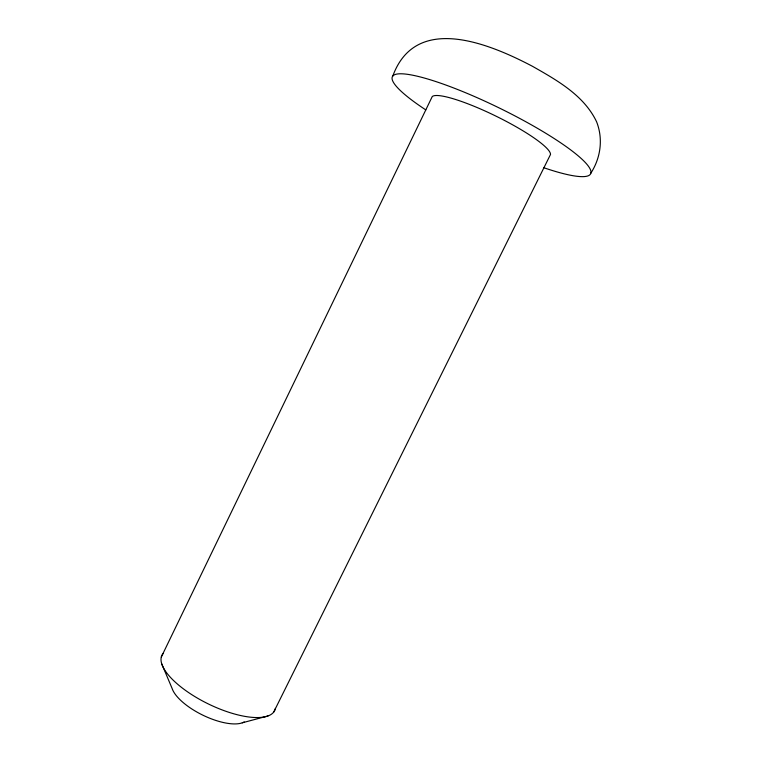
<?xml version="1.0" encoding="UTF-8"?>
<svg xmlns="http://www.w3.org/2000/svg" width="762" height="762" viewBox="0 0 762 762"><rect width="100%" height="100%" fill="white"/><g stroke="black" fill="none" stroke-linecap="round" stroke-linejoin="round"><path stroke-width="1.14" d="M392.782 76.095C415.985 12.506 490.623 44.301 532.476 66.304C556.927 80.201 584.13 95.383 596.636 121.882C603.285 138.951 600.742 157.829 590.855 173.136M161.306 657.015L432.254 96.545A66.018 11.259 26.1 0 1 495.967 116.138A66.018 11.259 26.1 0 1 550.507 154.476L273.71 712.079M242.287 722.805L267.976 715.966M161.763 663.931L172.098 688.419A41.739 16.164 26.1 0 0 204.568 715.985A41.739 16.164 26.1 0 0 244.202 721.928M275.387 708.384A62.77 23.222 26.1 0 1 208.074 703.812A62.77 23.222 26.1 0 1 163.201 653.434M425.806 109.909A110.357 18.879 26.1 0 1 423.682 77.857A110.357 18.879 26.1 0 1 570.528 149.79A110.357 18.879 26.1 0 1 543.897 167.754"/></g></svg>
